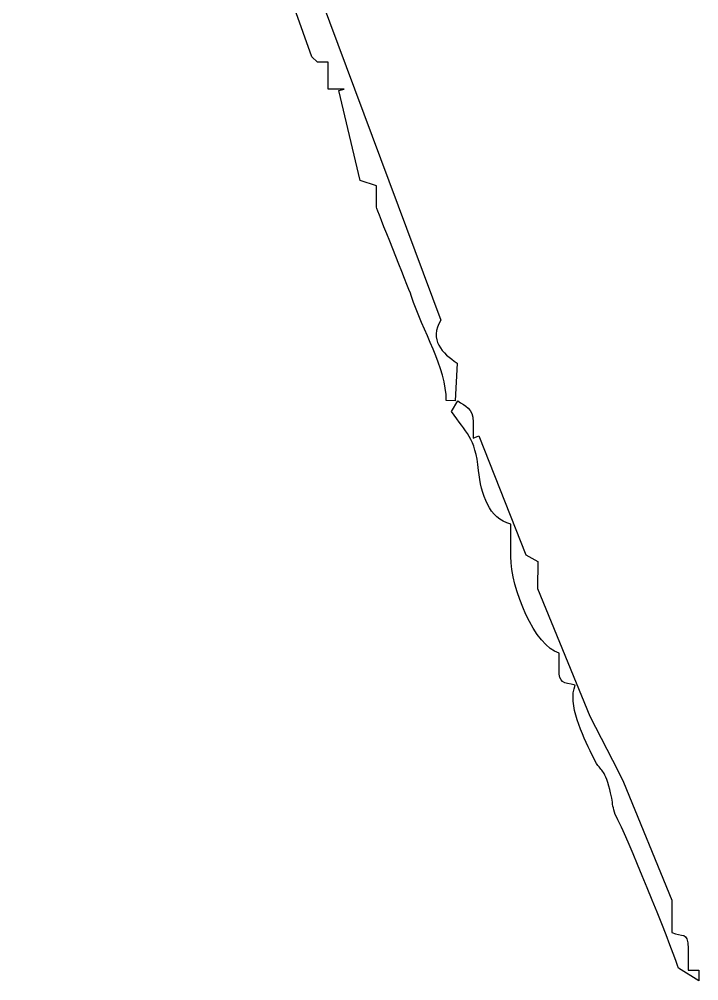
# Model space of a CAD drawing. Header units: centimetres. Extents: x -10 to 8.8, y -13.2 to 14.4.
# Drawn here: x 3.412 to 4.85, y -2.428 to -0.393 of the extents above; entities that cross this region are included whole.
import ezdxf

# ---------------------------------------------------------------- set-up
doc = ezdxf.new("R2010")
doc.units = ezdxf.units.CM
doc.header["$MEASUREMENT"] = 0
doc.layers.add('Camada 1', color=7, linetype='Continuous')

msp = doc.modelspace()

# ---------------------------------------------------------------- linework, layer by layer
at = {"layer": 'Camada 1', "color": 250}
for points, knots in [([(2.71311, 3.01815), (2.71311, 3.01815), (2.72447, 2.99541), (2.72447, 2.99541), (2.72447, 2.99541), (2.72447, 2.99541), (2.75297, 2.86005), (2.75297, 2.86005), (2.75297, 2.86005), (2.75297, 2.86005), (2.81541, 2.74527), (2.81541, 2.74527), (2.81541, 2.74527), (2.81541, 2.74527), (2.82678, 2.71115), (2.82678, 2.71115), (2.82678, 2.71115), (2.82678, 2.71115), (2.82678, 2.67704), (2.82678, 2.67704), (2.82678, 2.67704), (2.82678, 2.67704), (2.80405, 2.67704), (2.80405, 2.67704), (2.80405, 2.67704), (2.80405, 2.67704), (2.79268, 2.64293), (2.79268, 2.64293), (2.79268, 2.64293), (2.79268, 2.64293), (2.84952, 2.64293), (2.84952, 2.64293), (2.84952, 2.64293), (2.875, 2.64293), (2.87447, 2.63393), (2.89499, 2.62019), (2.89499, 2.62019), (2.89499, 2.62019), (2.89499, 2.57471), (2.89499, 2.57471), (2.89499, 2.57471), (2.89499, 2.57471), (2.99798, 2.33621), (2.99798, 2.33621), (2.99798, 2.33621), (2.99798, 2.33621), (2.98439, 2.3307), (2.98439, 2.3307), (2.98439, 2.3307), (2.98439, 2.3307), (3.0655, 2.13127), (3.0655, 2.13127), (3.0655, 2.13127), (3.0655, 2.13127), (3.0655, 2.06305), (3.0655, 2.06305), (3.0655, 2.06305), (3.10546, 2.0498), (3.29091, 1.58195), (3.32012, 1.47633), (3.32012, 1.47633), (3.33762, 1.41306), (3.37413, 1.37605), (3.3829, 1.32309), (3.3829, 1.32309), (3.39171, 1.26992), (3.41634, 1.21804), (3.43707, 1.16122), (3.43707, 1.16122), (3.47821, 1.04843), (3.50598, 0.93559), (3.55644, 0.84302), (3.55644, 0.84302), (3.55644, 0.84302), (3.92368, -0.16351), (3.92368, -0.16351), (3.92368, -0.16351), (3.92368, -0.16351), (3.95805, -0.26566), (3.95805, -0.26566), (3.95805, -0.26566), (3.95805, -0.26566), (4.03175, -0.47253), (4.03175, -0.47253), (4.03175, -0.47253), (4.03175, -0.47253), (4.04312, -0.4839), (4.04312, -0.4839), (4.04312, -0.4839), (4.04312, -0.4839), (4.06585, -0.4839), (4.06585, -0.4839), (4.06585, -0.4839), (4.06585, -0.4839), (4.06585, -0.54076), (4.06585, -0.54076), (4.06585, -0.54076), (4.06585, -0.54076), (4.09995, -0.54076), (4.09995, -0.54076), (4.09995, -0.54076), (4.09995, -0.54076), (4.08829, -0.54374), (4.08829, -0.54374), (4.08829, -0.54374), (4.08829, -0.54374), (4.13406, -0.73405), (4.13406, -0.73405), (4.13406, -0.73405), (4.13406, -0.73405), (4.16816, -0.74542), (4.16816, -0.74542), (4.16816, -0.74542), (4.16816, -0.74542), (4.16816, -0.7909), (4.16816, -0.7909), (4.16816, -0.7909), (4.16816, -0.7946), (4.23575, -0.95957), (4.24174, -0.97798), (4.24174, -0.97798), (4.26639, -1.05371), (4.31594, -1.13023), (4.31594, -1.20023), (4.31594, -1.20023), (4.31594, -1.20023), (4.3347, -1.2004), (4.3347, -1.2004), (4.3347, -1.2004), (4.3347, -1.2004), (4.33867, -1.12064), (4.33867, -1.12064), (4.33867, -1.12064), (4.30817, -1.10021), (4.27805, -1.07148), (4.30457, -1.02968), (4.30457, -1.02968), (4.30457, -1.02968), (4.03116, -0.29785), (4.03116, -0.29785), (4.03116, -0.29785), (4.03116, -0.29785), (4.02038, -0.30198), (4.02038, -0.30198), (4.02038, -0.30198), (4.02038, -0.22715), (3.88365, 0.13974), (3.85344, 0.22463), (3.85344, 0.22463), (3.82294, 0.31037), (3.66799, 0.6829), (3.66533, 0.74302), (3.66533, 0.74302), (3.66533, 0.74302), (3.50586, 1.1333), (3.50586, 1.1333), (3.50586, 1.1333), (3.50586, 1.1333), (3.47145, 1.2473), (3.47145, 1.2473), (3.47145, 1.2473), (3.47145, 1.2473), (3.42927, 1.34672), (3.42927, 1.34672), (3.42927, 1.34672), (3.42927, 1.40652), (3.28361, 1.77727), (3.24738, 1.80153), (3.24738, 1.80153), (3.24738, 1.902), (3.12066, 2.14155), (3.08397, 2.25207), (3.08397, 2.25207), (3.06274, 2.31599), (3.02396, 2.41436), (2.99576, 2.47084), (2.99576, 2.47084), (2.97072, 2.52099), (2.93344, 2.66312), (2.89499, 2.67704), (2.89499, 2.67704), (2.89499, 2.67704), (2.89499, 2.71115), (2.89499, 2.71115), (2.89499, 2.71115), (2.89499, 2.77343), (2.77564, 3.0271), (2.74721, 3.08638), (2.74721, 3.08638), (2.74721, 3.08638), (2.66666, 3.18931), (2.66666, 3.18931), (2.66666, 3.18931), (2.66666, 3.18931), (2.679, 3.21145), (2.679, 3.21145), (2.679, 3.21145), (2.679, 3.21145), (2.63353, 3.30241), (2.63353, 3.30241), (2.63353, 3.30241), (2.63353, 3.30241), (2.61292, 3.3016), (2.61292, 3.3016), (2.61292, 3.3016), (2.61292, 3.3016), (2.59943, 3.2683), (2.59943, 3.2683), (2.59943, 3.2683), (2.64042, 3.25346), (2.65627, 3.20979), (2.65627, 3.1546), (2.65627, 3.1546), (2.65627, 3.08218), (2.62893, 3.1255), (2.62217, 3.06363), (2.62217, 3.06363), (2.62217, 3.06363), (2.66558, 3.09624), (2.66558, 3.09624), (2.66558, 3.09624), (2.66558, 3.09624), (2.71311, 3.01815), (2.71311, 3.01815)], [0, 0, 0, 0, 0.0178571, 0.0178571, 0.0178571, 0.0178571, 0.0357143, 0.0357143, 0.0357143, 0.0357143, 0.0535714, 0.0535714, 0.0535714, 0.0535714, 0.0714286, 0.0714286, 0.0714286, 0.0714286, 0.0892857, 0.0892857, 0.0892857, 0.0892857, 0.1071429, 0.1071429, 0.1071429, 0.1071429, 0.125, 0.125, 0.125, 0.125, 0.1428571, 0.1428571, 0.1428571, 0.1428571, 0.1607143, 0.1607143, 0.1607143, 0.1607143, 0.1785714, 0.1785714, 0.1785714, 0.1785714, 0.1964286, 0.1964286, 0.1964286, 0.1964286, 0.2142857, 0.2142857, 0.2142857, 0.2142857, 0.2321429, 0.2321429, 0.2321429, 0.2321429, 0.25, 0.25, 0.25, 0.25, 0.2678571, 0.2678571, 0.2678571, 0.2678571, 0.2857143, 0.2857143, 0.2857143, 0.2857143, 0.3035714, 0.3035714, 0.3035714, 0.3035714, 0.3214286, 0.3214286, 0.3214286, 0.3214286, 0.3392857, 0.3392857, 0.3392857, 0.3392857, 0.3571429, 0.3571429, 0.3571429, 0.3571429, 0.375, 0.375, 0.375, 0.375, 0.3928571, 0.3928571, 0.3928571, 0.3928571, 0.4107143, 0.4107143, 0.4107143, 0.4107143, 0.4285714, 0.4285714, 0.4285714, 0.4285714, 0.4464286, 0.4464286, 0.4464286, 0.4464286, 0.4642857, 0.4642857, 0.4642857, 0.4642857, 0.4821429, 0.4821429, 0.4821429, 0.4821429, 0.5, 0.5, 0.5, 0.5, 0.5178571, 0.5178571, 0.5178571, 0.5178571, 0.5357143, 0.5357143, 0.5357143, 0.5357143, 0.5535714, 0.5535714, 0.5535714, 0.5535714, 0.5714286, 0.5714286, 0.5714286, 0.5714286, 0.5892857, 0.5892857, 0.5892857, 0.5892857, 0.6071429, 0.6071429, 0.6071429, 0.6071429, 0.625, 0.625, 0.625, 0.625, 0.6428571, 0.6428571, 0.6428571, 0.6428571, 0.6607143, 0.6607143, 0.6607143, 0.6607143, 0.6785714, 0.6785714, 0.6785714, 0.6785714, 0.6964286, 0.6964286, 0.6964286, 0.6964286, 0.7142857, 0.7142857, 0.7142857, 0.7142857, 0.7321429, 0.7321429, 0.7321429, 0.7321429, 0.75, 0.75, 0.75, 0.75, 0.7678571, 0.7678571, 0.7678571, 0.7678571, 0.7857143, 0.7857143, 0.7857143, 0.7857143, 0.8035714, 0.8035714, 0.8035714, 0.8035714, 0.8214286, 0.8214286, 0.8214286, 0.8214286, 0.8392857, 0.8392857, 0.8392857, 0.8392857, 0.8571429, 0.8571429, 0.8571429, 0.8571429, 0.875, 0.875, 0.875, 0.875, 0.8928571, 0.8928571, 0.8928571, 0.8928571, 0.9107143, 0.9107143, 0.9107143, 0.9107143, 0.9285714, 0.9285714, 0.9285714, 0.9285714, 0.9464286, 0.9464286, 0.9464286, 0.9464286, 0.9642857, 0.9642857, 0.9642857, 0.9642857, 0.9821429, 0.9821429, 0.9821429, 0.9821429, 1, 1, 1, 1]), ([(4.79338, -2.25767), (4.79338, -2.25767), (4.69107, -2.00753), (4.69107, -2.00753), (4.69107, -2.00753), (4.69107, -2.00753), (4.6797, -1.98479), (4.6797, -1.98479), (4.6797, -1.98479), (4.6797, -1.98479), (4.61966, -1.86785), (4.61966, -1.86785), (4.61966, -1.86785), (4.61966, -1.86785), (4.50919, -1.5982), (4.50919, -1.5982), (4.50919, -1.5982), (4.50919, -1.5982), (4.50943, -1.54072), (4.50943, -1.54072), (4.50943, -1.54072), (4.50943, -1.54072), (4.48418, -1.52639), (4.48418, -1.52639), (4.48418, -1.52639), (4.48418, -1.52639), (4.38512, -1.27496), (4.38512, -1.27496), (4.38512, -1.27496), (4.38512, -1.27496), (4.37278, -1.27983), (4.37278, -1.27983), (4.37278, -1.27983), (4.37278, -1.27983), (4.37278, -1.24572), (4.37278, -1.24572), (4.37278, -1.24572), (4.37278, -1.21531), (4.35637, -1.21209), (4.34038, -1.2008), (4.34038, -1.2008), (4.34038, -1.2008), (4.32731, -1.22298), (4.32731, -1.22298), (4.32731, -1.22298), (4.35801, -1.26884), (4.3768, -1.27752), (4.38434, -1.34785), (4.38434, -1.34785), (4.38989, -1.39959), (4.40598, -1.44937), (4.45235, -1.46175), (4.45235, -1.46175), (4.45235, -1.46175), (4.45235, -1.52997), (4.45235, -1.52997), (4.45235, -1.52997), (4.45235, -1.59827), (4.50407, -1.72113), (4.55466, -1.73464), (4.55466, -1.73464), (4.55466, -1.73464), (4.55466, -1.76875), (4.55466, -1.76875), (4.55466, -1.76875), (4.55466, -1.80021), (4.56343, -1.7961), (4.58876, -1.80286), (4.58876, -1.80286), (4.57238, -1.84252), (4.60457, -1.90853), (4.62409, -1.94945), (4.62409, -1.94945), (4.64535, -1.99406), (4.64666, -1.97134), (4.65989, -2.01597), (4.65989, -2.01597), (4.67281, -2.05957), (4.66151, -2.05646), (4.68641, -2.10315), (4.68641, -2.10315), (4.70183, -2.13206), (4.80431, -2.38584), (4.8072, -2.40155), (4.8072, -2.40155), (4.8072, -2.40155), (4.85022, -2.42823), (4.85022, -2.42823), (4.85022, -2.42823), (4.85022, -2.42823), (4.85022, -2.40549), (4.85022, -2.40549), (4.85022, -2.40549), (4.85022, -2.40549), (4.82748, -2.40549), (4.82748, -2.40549), (4.82748, -2.40549), (4.82748, -2.40549), (4.82748, -2.36001), (4.82748, -2.36001), (4.82748, -2.36001), (4.82748, -2.32058), (4.81433, -2.33744), (4.79338, -2.3259), (4.79338, -2.3259), (4.79338, -2.3259), (4.79338, -2.25767), (4.79338, -2.25767)], [0, 0, 0, 0, 0.037037, 0.037037, 0.037037, 0.037037, 0.0740741, 0.0740741, 0.0740741, 0.0740741, 0.1111111, 0.1111111, 0.1111111, 0.1111111, 0.1481481, 0.1481481, 0.1481481, 0.1481481, 0.1851852, 0.1851852, 0.1851852, 0.1851852, 0.2222222, 0.2222222, 0.2222222, 0.2222222, 0.2592593, 0.2592593, 0.2592593, 0.2592593, 0.2962963, 0.2962963, 0.2962963, 0.2962963, 0.3333333, 0.3333333, 0.3333333, 0.3333333, 0.3703704, 0.3703704, 0.3703704, 0.3703704, 0.4074074, 0.4074074, 0.4074074, 0.4074074, 0.4444444, 0.4444444, 0.4444444, 0.4444444, 0.4814815, 0.4814815, 0.4814815, 0.4814815, 0.5185185, 0.5185185, 0.5185185, 0.5185185, 0.5555556, 0.5555556, 0.5555556, 0.5555556, 0.5925926, 0.5925926, 0.5925926, 0.5925926, 0.6296296, 0.6296296, 0.6296296, 0.6296296, 0.6666667, 0.6666667, 0.6666667, 0.6666667, 0.7037037, 0.7037037, 0.7037037, 0.7037037, 0.7407407, 0.7407407, 0.7407407, 0.7407407, 0.7777778, 0.7777778, 0.7777778, 0.7777778, 0.8148148, 0.8148148, 0.8148148, 0.8148148, 0.8518519, 0.8518519, 0.8518519, 0.8518519, 0.8888889, 0.8888889, 0.8888889, 0.8888889, 0.9259259, 0.9259259, 0.9259259, 0.9259259, 0.962963, 0.962963, 0.962963, 0.962963, 1, 1, 1, 1])]:
    msp.add_open_spline(points, degree=3, knots=knots, dxfattribs=at)

doc.saveas('drawing.dxf')
